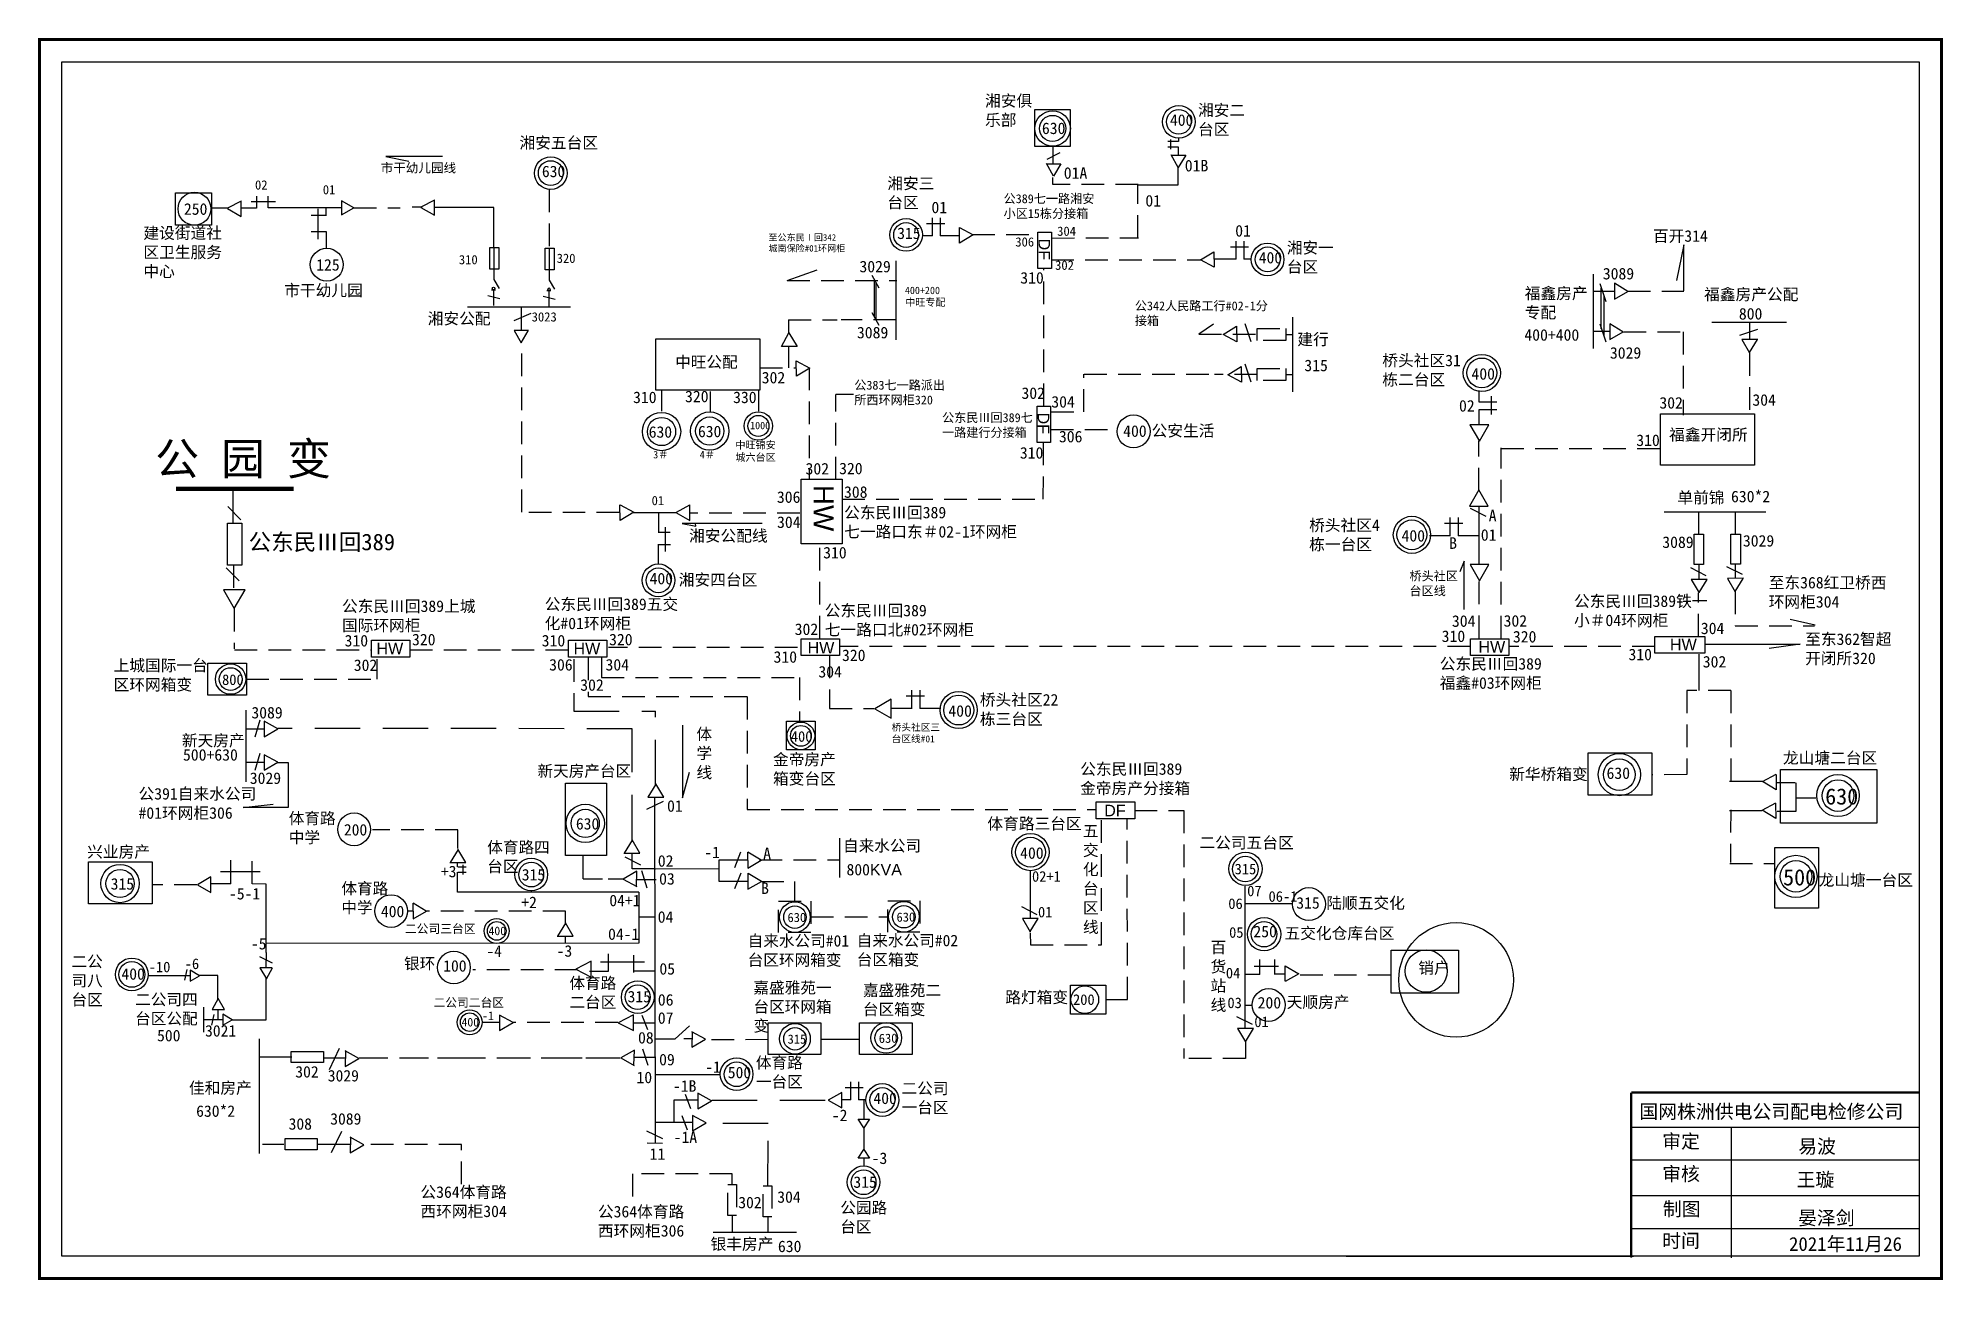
# Model space of a CAD drawing. Extents: x -69 to 344, y 2 to 271.
import ezdxf

# ---------------------------------------------------------------- set-up
doc = ezdxf.new("R2010")
doc.units = 0
doc.header["$LTSCALE"] = 0.774411
doc.linetypes.add('ACAD_ISO02W100', pattern=[15, 12, -3])
doc.linetypes.add('DASHED2', pattern=[9.525, 6.35, -3.175])
doc.layers.get('0').update_dxf_attribs({"linetype": 'CONTINUOUS'})
doc.layers.add('0-RefEdit0', color=7, linetype='CONTINUOUS')
doc.layers.add('Layer2', color=1, linetype='CONTINUOUS')
doc.styles.get("Standard").update_dxf_attribs({"font": 'simkai_0.ttf', "height": 2.5})
doc.styles.add('字体', font='', dxfattribs={"height": 2.5})
doc.styles.get('字体').set_extended_font_data('SimSun')

msp = doc.modelspace()

# ---------------------------------------------------------------- linework, layer by layer
at = {"color": 0, "linetype": 'Continuous'}
for p, q in [((178.37, 248.45), (176.06, 248.45)), ((176.65, 248.95), (176.65, 246.81)), ((178.37, 249.17), (178.37, 248.45)), ((18.65, 245.26), (6.37, 245.26)), ((6.37, 245.26), (11.33, 244.2)), ((178.37, 247.29), (176.05, 247.29)), ((178.3, 242.83), (176.81, 245.57)), ((176.84, 245.55), (179.94, 245.55)), ((179.94, 245.55), (178.3, 242.83)), ((178.37, 245.58), (178.37, 247.29)), ((151.24, 240.94), (149.75, 243.68)), ((149.78, 243.66), (152.88, 243.66)), ((151.09, 239.16), (151.08, 240.66)), ((152.88, 243.66), (151.24, 240.94)), ((178.3, 239.1), (178.3, 242.82)), ((-21.72, 236.59), (-21.72, 233.99)), ((-19.14, 234.07), (-19.14, 236.66)), ((169.5, 239.1), (178.3, 239.1)), ((-27.99, 233.99), (-31.6, 233.99)), ((-28.03, 233.97), (-25.03, 232.25)), ((-21.72, 233.99), (-24.98, 233.99)), ((-22.9, 235.48), (-17.58, 235.48)), ((-3.27, 234.07), (-19.14, 234.07)), ((12.07, 234.28), (14.27, 234.28)), ((13.93, 234.2), (16.94, 232.48)), ((29.8, 234.18), (16.85, 234.18)), ((29.8, 225.46), (29.8, 234.18)), ((124.96, 228.03), (122.93, 228.03)), ((128.26, 228.03), (126.67, 228.03)), ((130.64, 228.03), (127.92, 228.03)), ((130.87, 226.46), (130.82, 229.83)), ((130.83, 229.84), (133.81, 228.24)), ((133.81, 228.24), (130.87, 226.46)), ((147.87, 228.81), (150.79, 228.81)), ((147.87, 220.96), (147.87, 228.81)), ((150.79, 228.81), (150.79, 220.96)), ((29.79, 225.42), (29.79, 218.57)), ((41.8, 225.35), (41.8, 218.42)), ((183.14, 222.8), (186.08, 224.58)), ((186.08, 224.58), (186.13, 221.21)), ((288.07, 226.04), (286.48, 218.3)), ((288.07, 216.09), (288.07, 226.04)), ((111.82, 219.5), (113.36, 216.73)), ((117.06, 222.57), (117.06, 205.44)), ((150.79, 220.96), (147.87, 220.96)), ((186.12, 221.2), (183.14, 222.8)), ((188.84, 222.97), (186.12, 222.97)), ((190.88, 222.97), (188.84, 222.97)), ((194.17, 222.97), (192.59, 222.97)), ((268.37, 219.74), (268.37, 203.55)), ((28.48, 215.11), (31.1, 214.42)), ((29.31, 216.3), (30.14, 216.3)), ((29.73, 216.3), (29.73, 212.94)), ((29.79, 218.57), (30.96, 216.59)), ((40.49, 214.96), (43.11, 214.27)), ((41.32, 216.15), (42.15, 216.15)), ((41.74, 216.15), (41.74, 212.79)), ((41.8, 218.42), (42.98, 216.44)), ((112.32, 218.51), (112.32, 210.59)), ((112.69, 217.92), (112.69, 210.01)), ((111.82, 211.4), (113.36, 208.63)), ((92.24, 203.99), (93.84, 206.96)), ((93.76, 209.78), (93.76, 206.99)), ((93.84, 206.96), (95.63, 204.02)), ((188.04, 206.61), (190.98, 208.4)), ((190.98, 208.4), (191.03, 205.02)), ((203.2, 194.21), (203.2, 210.4)), ((310.29, 209.25), (294.1, 209.25)), ((95.63, 204.02), (92.25, 203.98)), ((93.74, 204.07), (93.74, 199.38)), ((191.02, 205.01), (188.04, 206.61)), ((95.46, 197.56), (95.41, 200.93)), ((95.42, 200.94), (98.39, 199.34)), ((98.39, 199.34), (95.46, 197.56)), ((189.07, 197.88), (192.01, 199.67)), ((192.01, 199.67), (192.06, 196.29)), ((66.19, 194.39), (66.19, 189.99)), ((87.26, 194.41), (87.26, 190.02)), ((192.05, 196.29), (189.07, 197.88)), ((76.77, 194.22), (76.77, 189.83)), ((107.87, 193.57), (104.01, 193.57)), ((147.68, 191.07), (150.61, 191.07)), ((147.68, 183.22), (147.68, 191.07)), ((150.61, 191.07), (150.61, 183.22)), ((150.61, 183.22), (147.68, 183.22)), ((96.47, 175.23), (105.36, 175.23)), ((96.47, 161.23), (96.47, 175.23)), ((105.36, 175.23), (105.36, 161.23)), ((57.22, 166.3), (57.17, 169.68)), ((57.18, 169.68), (60.15, 168.08)), ((-25.12, 166.45), (-27.96, 169.28)), ((60.15, 168.08), (57.22, 166.3)), ((59.98, 168.04), (69.31, 168.04)), ((65.5, 168.02), (65.5, 163.68)), ((69.31, 168), (72.32, 166.28)), ((88.05, 165.65), (70.67, 165.65)), ((70.67, 165.65), (73.64, 165.04)), ((73.64, 165.04), (73.59, 165.65)), ((245.14, 167.14), (241.75, 168.84)), ((283.79, 168.15), (305.87, 168.15)), ((291.32, 163.26), (291.32, 168.02)), ((299.17, 168.15), (299.17, 163.26)), ((68.06, 163.67), (65.46, 163.67)), ((66.95, 164.85), (66.95, 159.53)), ((105.36, 161.23), (96.47, 161.23)), ((290.26, 156.73), (290.26, 163.28)), ((290.26, 163.28), (292.29, 163.28)), ((292.29, 163.28), (292.29, 156.73)), ((298.28, 163.34), (300.32, 163.34)), ((298.28, 156.79), (298.28, 163.34)), ((300.32, 163.34), (300.32, 156.79)), ((65.48, 161.13), (65.48, 156.79)), ((65.54, 161.09), (68.13, 161.09)), ((-25.44, 153.2), (-28.28, 156.04)), ((292.92, 154.3), (289.53, 156)), ((292.29, 156.73), (290.26, 156.73)), ((291.32, 156.75), (291.32, 153.49)), ((300.74, 154.53), (297.36, 156.22)), ((300.32, 156.79), (298.28, 156.79)), ((299.17, 156.75), (299.17, 153.87)), ((316.54, 143.54), (311.15, 144.8)), ((291.33, 137.3), (291.33, 129.41)), ((292.54, 139.45), (313.32, 139.45)), ((313.32, 139.45), (306.59, 138.48)), ((-23.99, 125.12), (-23.99, 109.58)), ((-23.99, 121.11), (-20.08, 121.11)), ((-21, 122.96), (-22.1, 119.3)), ((-17.1, 121.1), (-20.04, 122.72)), ((-20.04, 122.72), (-20.04, 119.36)), ((-20.04, 119.36), (-17.1, 121.1)), ((-23.99, 113.84), (-20.08, 113.84)), ((-21, 115.7), (-22.1, 112.03)), ((-20.04, 115.46), (-20.04, 112.09)), ((-17.1, 113.84), (-20.04, 115.46)), ((-20.04, 112.09), (-17.1, 113.84)), ((-17.26, 113.81), (-14.81, 113.81)), ((-14.81, 113.81), (-14.81, 104.04)), ((309.03, 100.65), (309.03, 112.26)), ((309.03, 112.26), (329.9, 112.26)), ((329.9, 112.26), (329.9, 100.65)), ((305.18, 109.65), (297.99, 109.65)), ((305.15, 109.63), (308.11, 111.26)), ((308.11, 107.88), (305.15, 109.63)), ((308.06, 111.2), (308.11, 107.88)), ((312.22, 109.4), (308.16, 109.4)), ((312.34, 109.4), (312.34, 103.18)), ((-24.6, 104.04), (-18.12, 104.76)), ((-14.81, 104.04), (-24.6, 104.04)), ((64.89, 31.2), (64.76, 106.24)), ((305.03, 103.41), (307.99, 105.04)), ((307.99, 101.65), (305.03, 103.41)), ((307.94, 104.98), (307.99, 101.65)), ((312.5, 106.15), (316.68, 106.15)), ((64.77, 103.07), (64.77, 103.07)), ((297.98, 103.34), (304.95, 103.34)), ((312.34, 103.18), (308.28, 103.18)), ((329.9, 100.65), (309.03, 100.65)), ((64.77, 95.4), (64.77, 95.4)), ((104.81, 97.4), (104.81, 88.87)), ((-27.28, 87.46), (-27.28, 92.61)), ((-22.62, 87.46), (-22.62, 92.37)), ((21.89, 91.14), (21.89, 91.99)), ((21.96, 91.14), (23.81, 91.14)), ((23.07, 91.57), (23.07, 89.52)), ((49.22, 88.56), (49.22, 93.56)), ((58.25, 93.3), (61.61, 91.61)), ((59.85, 90.74), (59.85, 94.13)), ((84.88, 92.58), (78.63, 92.58)), ((78.63, 92.57), (78.63, 89.85)), ((83.32, 94.32), (82, 90.93)), ((-31.59, 88.96), (-34.53, 87.22)), ((-34.53, 87.22), (-31.59, 85.6)), ((-31.63, 85.66), (-31.59, 88.96)), ((-27.28, 87.46), (-31.45, 87.46)), ((-29.49, 90.16), (-20.9, 90.16)), ((-19.6, 87.42), (-22.62, 87.46)), ((-19.6, 74.49), (-19.6, 87.42)), ((21.89, 85.64), (21.89, 90)), ((21.96, 89.99), (23.78, 89.99)), ((53.35, 88.47), (49.18, 88.47)), ((57.77, 88.47), (54.58, 88.47)), ((60.82, 90.22), (57.88, 88.47)), ((57.88, 88.47), (60.82, 86.85)), ((64.83, 90.74), (59.85, 90.74)), ((60.78, 86.91), (60.82, 90.22)), ((65, 88.36), (60.87, 88.36)), ((61.85, 90.37), (62.97, 86.57)), ((64.88, 90.74), (78.59, 90.79)), ((78.63, 89.85), (78.63, 88.07)), ((78.63, 88.07), (84.85, 88.07)), ((83.38, 89.74), (82.05, 86.35)), ((146.16, 90.3), (146.17, 80.11)), ((192.86, 56.12), (192.86, 86.99)), ((61.29, 85.62), (21.91, 85.64)), ((37.93, 85.95), (37.93, 85.63)), ((61.29, 85.62), (61.29, 74.56)), ((61.29, 80.31), (64.9, 80.31)), ((147.74, 80.77), (144.35, 82.46)), ((61.29, 74.56), (-19.59, 74.51)), ((-19.59, 72.58), (-19.59, 74.45)), ((-18.22, 70.22), (-21, 71.59)), ((-19.58, 69.23), (-19.56, 72.58)), ((52.91, 70.55), (62.52, 70.55)), ((54.66, 68.52), (54.66, 72.3)), ((60.19, 68.23), (60.19, 72.01)), ((196.04, 67.76), (196.04, 71.05)), ((199.32, 67.76), (199.32, 71.05)), ((-34.11, 67.52), (-36.12, 68.75)), ((-36.12, 68.75), (-36.12, 66.32)), ((-36.12, 66.32), (-34.11, 67.52)), ((-18.3, 69.21), (-20.96, 69.25)), ((-20.96, 69.25), (-19.56, 66.88)), ((-19.56, 66.88), (-18.25, 69.25)), ((50.58, 68.52), (54.66, 68.52)), ((64.89, 68.5), (60.35, 68.5)), ((196.06, 67.77), (192.96, 67.77)), ((200.08, 69.53), (194.78, 69.53)), ((201.59, 67.85), (199.32, 67.85)), ((201.51, 69.69), (204.46, 67.94)), ((201.55, 66.37), (201.51, 69.69)), ((204.46, 67.94), (201.51, 66.31)), ((-30.05, 62.57), (-31.36, 60.21)), ((-28.65, 60.21), (-30.05, 62.57)), ((-31.36, 60.21), (-28.65, 60.21)), ((-26.97, 57.99), (-28.98, 59.21)), ((-28.98, 59.21), (-28.98, 56.78)), ((-28.98, 56.78), (-26.97, 57.99)), ((33.99, 57.37), (31.05, 59)), ((31.05, 59), (31.05, 55.63)), ((61.95, 59), (63.12, 55.87)), ((194.44, 56.92), (191.06, 58.61)), ((-21.09, 28.96), (-21.09, 53.83)), ((31.03, 57.4), (27.47, 57.4)), ((31.05, 55.63), (33.99, 57.37)), ((60.16, 57.3), (64.89, 57.3)), ((64.75, 53.86), (69.15, 53.86)), ((69.15, 53.86), (72.29, 56.69)), ((72.92, 53.86), (71.04, 53.86)), ((75.71, 53.74), (72.77, 55.36)), ((72.82, 55.3), (72.77, 52)), ((72.77, 52), (75.71, 53.74)), ((-14.04, 49.87), (-21.09, 49.87)), ((-2.33, 49.63), (-7.18, 49.63)), ((-5.86, 47.21), (-3.66, 51.83)), ((0.48, 49.59), (-2.46, 51.21)), ((-2.42, 51.15), (-2.46, 47.84)), ((6.83, 49.63), (0.55, 49.63)), ((15.59, 49.63), (9.31, 49.63)), ((27.98, 49.63), (17.57, 49.63)), ((37.73, 49.63), (30.46, 49.63)), ((48.97, 49.63), (40.04, 49.63)), ((57.23, 49.63), (49.79, 49.63)), ((60.31, 51.4), (57.33, 49.72)), ((57.33, 49.72), (60.24, 48.04)), ((60.19, 48.1), (60.31, 51.4)), ((64.83, 49.8), (60.2, 49.8)), ((63.27, 48.04), (62.1, 51.58)), ((-2.46, 47.84), (0.48, 49.59)), ((64.92, 46.13), (78.84, 46.11)), ((71.31, 41.86), (72.49, 38.74)), ((74.09, 42.04), (74.09, 38.67)), ((77.03, 40.42), (74.09, 42.04)), ((105.34, 42.22), (102.36, 40.55)), ((105.34, 38.9), (105.34, 42.22)), ((74.11, 40.54), (68.88, 40.56)), ((70.61, 37.21), (71.78, 34.09)), ((75.86, 35.62), (72.92, 37.24)), ((72.92, 37.24), (72.92, 33.88)), ((74.09, 38.67), (77.03, 40.42)), ((102.36, 40.55), (105.34, 38.9)), ((107.26, 40.62), (105.23, 40.62)), ((110.56, 40.62), (108.97, 40.62)), ((110.08, 40.62), (110.08, 36.44)), ((-5.42, 29.16), (-3.21, 33.78)), ((66.49, 32.14), (63.03, 33.84)), ((64.89, 35.74), (72.92, 35.77)), ((72.92, 33.88), (75.86, 35.62)), ((110.08, 34.51), (110.08, 29.79)), ((276.65, 34.67), (339.02, 34.67)), ((298.3, 34.66), (298.3, 6.33)), ((-15.8, 30.94), (-20.43, 30.94)), ((-1.23, 30.92), (-8.5, 30.92)), ((1.58, 30.88), (-1.36, 32.5)), ((-1.31, 32.44), (-1.36, 29.13)), ((-1.36, 29.13), (1.58, 30.88)), ((66.39, 31.17), (63.08, 31.21)), ((110.08, 27.92), (110.08, 26.39)), ((276.65, 27.57), (339.02, 27.57)), ((81.49, 22.22), (81.49, 24.59)), ((276.65, 19.82), (339.02, 19.82)), ((81.49, 15.62), (81.49, 11.89)), ((89.23, 15.11), (89.23, 12.06)), ((276.65, 12.72), (339.02, 12.72)), ((77.37, 11.89), (95.51, 11.89)), ((214.73, 6.71), (277.1, 6.71))]:
    msp.add_line(p, q, dxfattribs=at)
at = {"color": 0, "linetype": 'DASHED2'}
for p, q in [((149.85, 244.66), (152.71, 246.09)), ((151.15, 243.62), (151.15, 247.39)), ((-25.03, 232.25), (-25.03, 235.63)), ((16.91, 235.79), (13.98, 234.22)), ((16.94, 232.48), (16.94, 235.86)), ((41.8, 238.08), (41.8, 225.35)), ((169.64, 239.16), (151.09, 239.16)), ((169.55, 227.61), (169.55, 239.12)), ((-25.06, 235.56), (-27.99, 233.99)), ((-0.61, 234.13), (9.47, 234.13)), ((124.96, 228.02), (124.96, 231.96)), ((126.67, 231.96), (126.67, 228.02)), ((123.72, 230.72), (127.68, 230.72)), ((133.59, 228.32), (147.95, 228.33)), ((150.89, 227.55), (169.73, 227.56)), ((189.64, 225.66), (193.59, 225.65)), ((190.87, 222.96), (190.87, 226.89)), ((192.59, 226.89), (192.59, 222.96)), ((149.16, 191.09), (149.16, 221)), ((150.74, 222.82), (183.38, 222.83)), ((93.43, 218.32), (117.28, 218.32)), ((268.53, 216), (272.95, 216)), ((269.79, 217.65), (271.09, 213.75)), ((275.9, 215.96), (272.98, 217.73)), ((272.98, 217.73), (272.98, 214.27)), ((272.98, 214.27), (275.9, 215.96)), ((275.92, 215.99), (288.02, 216)), ((93.76, 209.78), (104.29, 209.78)), ((117.09, 209.83), (105.14, 209.83)), ((182.81, 206.71), (195.51, 206.71)), ((194.16, 205.02), (192.86, 208.93)), ((269.79, 208.93), (271.09, 205.03)), ((271.96, 208.96), (271.98, 205.5)), ((271.98, 205.5), (274.9, 207.19)), ((274.83, 207.19), (272, 208.94)), ((274.96, 207.23), (288.02, 207.23)), ((287.9, 207.22), (287.9, 189.1)), ((304.04, 207.72), (300.13, 206.42)), ((35.85, 168.05), (35.85, 204.62)), ((201.62, 206.64), (203.04, 206.64)), ((304.07, 205.55), (300.6, 205.53)), ((300.6, 205.53), (302.3, 202.61)), ((302.29, 202.68), (304.04, 205.51)), ((87.56, 199.37), (95.28, 199.37)), ((98.25, 199.46), (98.25, 175.24)), ((194.16, 196.3), (192.86, 200.2)), ((302.33, 202.55), (302.33, 189.49)), ((157.87, 189.85), (157.87, 198.05)), ((157.91, 197.98), (186.47, 197.99)), ((195.43, 197.95), (186.19, 197.95)), ((201.62, 197.95), (203.2, 197.95)), ((104.01, 175.13), (104.01, 193.57)), ((243.53, 192), (247.46, 192)), ((150.73, 189.85), (157.95, 189.86)), ((149.04, 170.92), (149.08, 183.22)), ((150.68, 186), (165.11, 186.01)), ((248.43, 140.68), (248.43, 182)), ((248.41, 181.86), (282.99, 181.86)), ((72.29, 169.59), (69.35, 168.02)), ((72.32, 166.28), (72.32, 169.66)), ((105.37, 170.92), (149.04, 170.92)), ((57.03, 168.01), (36.02, 168.01)), ((96.19, 167.84), (72.33, 167.84)), ((237.34, 162.98), (237.34, 166.91)), ((100.53, 140.65), (100.53, 161.06)), ((-26.67, 156.55), (-26.67, 151.16)), ((243.66, 140.78), (243.66, 153.38)), ((293.13, 153.5), (289.67, 153.48)), ((289.67, 153.48), (291.37, 150.56)), ((291.36, 150.63), (293.11, 153.46)), ((300.96, 153.73), (297.5, 153.71)), ((297.5, 153.71), (299.19, 150.78)), ((299.18, 150.86), (300.94, 153.68)), ((291.22, 141.09), (291.22, 150.58)), ((299.17, 150.88), (299.17, 143.43)), ((-26.54, 147.11), (-26.54, 138.44)), ((299.17, 143.43), (316.42, 143.42)), ((-26.46, 138.21), (3.22, 138.21)), ((11.54, 138.21), (46.07, 138.21)), ((50.26, 136.52), (50.26, 128.06)), ((53.19, 136.56), (53.19, 132.2)), ((95.67, 138.7), (54.69, 138.7)), ((241.67, 138.97), (104.85, 138.97)), ((281.74, 138.97), (250.11, 138.97)), ((4.4, 136.22), (4.4, 131.86)), ((47.13, 136.16), (47.13, 124.89)), ((-23.92, 131.86), (4.4, 131.86)), ((53.19, 132.2), (96.11, 132.2)), ((96.11, 132.2), (96.11, 122.71)), ((120.52, 125.52), (120.52, 129.45)), ((288.69, 129.41), (288.69, 111.15)), ((298.25, 129.38), (288.69, 129.41)), ((298.25, 129.4), (298.24, 109.84)), ((50.26, 128.06), (84.78, 128.06)), ((84.78, 128.06), (84.78, 103.56)), ((64.99, 109.08), (63.25, 106.27)), ((66.67, 106.25), (64.98, 109.16)), ((288.69, 111.15), (281.04, 111.13)), ((62.97, 103.66), (66.61, 105.39)), ((63.23, 106.23), (66.67, 106.25)), ((84.78, 103.56), (160.51, 103.56)), ((168.85, 103.39), (179.54, 103.39)), ((179.54, 103.39), (179.53, 49.57)), ((298.23, 103.54), (298.14, 92.11)), ((161.69, 74.2), (161.69, 101.45)), ((167.3, 62.37), (167.25, 101.42)), ((21.97, 99.2), (3.5, 99.2)), ((21.97, 95.12), (21.97, 99.16)), ((59.8, 96.94), (58.06, 94.13)), ((61.47, 94.11), (59.79, 97.02)), ((20.27, 92.06), (23.71, 92.08)), ((22.03, 94.92), (20.29, 92.1)), ((23.71, 92.08), (22.02, 94.99)), ((58.03, 94.09), (61.47, 94.11)), ((84.87, 94.33), (84.89, 90.89)), ((84.89, 90.89), (87.79, 92.58)), ((87.79, 92.57), (84.91, 94.31)), ((87.46, 92.7), (104.8, 92.7)), ((298.05, 91.89), (307.79, 91.89)), ((-34.64, 87.22), (-44.29, 87.22)), ((84.92, 89.75), (84.94, 86.31)), ((84.94, 86.31), (87.85, 87.99)), ((87.85, 87.99), (84.96, 89.73)), ((87.85, 87.99), (95.04, 87.99)), ((95.04, 87.99), (95.04, 83.57)), ((98.58, 80.3), (115.22, 80.3)), ((147.95, 79.97), (144.49, 79.94)), ((144.49, 79.94), (146.19, 77.02)), ((146.18, 77.1), (147.93, 79.92)), ((146.17, 76.85), (146.23, 74.2)), ((50.93, 70.69), (47.58, 68.95)), ((50.95, 67.25), (50.93, 70.69)), ((146.23, 74.2), (161.69, 74.2)), ((47.96, 68.82), (25.22, 68.82)), ((47.58, 68.95), (50.91, 67.25)), ((204.75, 67.72), (224.5, 67.72)), ((162.7, 62.37), (167.3, 62.37)), ((60.11, 59.06), (56.77, 57.32)), ((60.13, 55.62), (60.11, 59.06)), ((56.71, 57.38), (33.97, 57.38)), ((56.77, 57.32), (60.09, 55.62)), ((194.66, 56.11), (191.2, 56.09)), ((191.2, 56.09), (192.93, 53.18)), ((192.93, 53.18), (194.64, 56.07)), ((89.31, 53.68), (75.9, 53.6)), ((192.94, 53.19), (192.94, 49.57)), ((192.94, 49.57), (179.53, 49.57)), ((106.02, 43.31), (109.98, 43.31)), ((107.26, 40.61), (107.26, 44.54)), ((108.97, 44.54), (108.97, 40.61)), ((68.88, 40.52), (68.88, 35.71)), ((22.78, 30.92), (1.56, 30.92)), ((22.78, 22.3), (22.78, 30.92)), ((81.53, 24.57), (59.9, 24.57)), ((59.9, 24.57), (59.9, 18.29))]:
    msp.add_line(p, q, dxfattribs=at)
at = {"color": 0, "linetype": 'ByBlock'}
for p, q in [((-0.55, 234.12), (-3.26, 235.64)), ((-3.26, 235.64), (-3.26, 232.55)), ((-3.26, 232.55), (-0.55, 234.12)), ((270.06, 216.67), (270.06, 207.84)), ((270.65, 215.11), (270.65, 206.28)), ((37.34, 207.52), (34.23, 207.51)), ((34.23, 207.51), (35.75, 204.81)), ((35.75, 204.81), (37.23, 207.45)), ((271.96, 207.24), (268.45, 207.24)), ((302.34, 205.54), (302.34, 209.06))]:
    msp.add_line(p, q, dxfattribs=at)
at = {"color": 0, "linetype": 'ByBlock', "ltscale": 2}
for p, q in [((-6.54, 232.4), (-9.85, 232.4)), ((-8.33, 227.28), (-8.33, 233.91)), ((-6.57, 232.44), (-6.57, 234.07)), ((-6.54, 228.91), (-9.85, 228.91)), ((-6.54, 225.35), (-6.54, 228.91)), ((24.09, 212.64), (46.43, 212.64)), ((34.24, 209.68), (37.9, 211.25)), ((35.81, 207.42), (35.81, 212.64))]:
    msp.add_line(p, q, dxfattribs=at)
at = {"linetype": 'Continuous'}
for p, q in [((93.43, 218.32), (99.94, 220.65)), ((182.82, 206.77), (185.99, 208.94)), ((243.64, 192.04), (243.64, 194.44)), ((243.64, 187.06), (243.64, 190.27)), ((243.63, 156.81), (243.63, 169.39)), ((240.38, 157.42), (239.4, 155.17)), ((240.38, 146.95), (240.38, 157.42)), ((70.76, 121.9), (70.76, 106.12)), ((70.76, 106.12), (72.27, 111.69)), ((12.25, 81.56), (11.05, 81.56)), ((45.29, 76.11), (45.29, 74.56))]:
    msp.add_line(p, q, dxfattribs=at)
at = {"linetype": 'DASHED2'}
for p, q in [((247.46, 190.29), (243.53, 190.29)), ((246.23, 193.24), (246.22, 189.28)), ((243.59, 172.79), (243.59, 183.56)), ((236.11, 165.68), (240.07, 165.67)), ((239.06, 166.91), (239.06, 162.98)), ((102.67, 137.01), (102.67, 125.48)), ((119.28, 128.22), (123.24, 128.21)), ((122.23, 129.45), (122.23, 125.52)), ((102.67, 125.48), (112.32, 125.48)), ((12.24, 83.28), (12.26, 79.84)), ((15.1, 81.52), (12.28, 83.26)), ((12.26, 79.84), (15.17, 81.53)), ((45.33, 81.53), (15.17, 81.53)), ((45.33, 78.95), (43.59, 76.14)), ((45.33, 79.02), (45.33, 81.53)), ((47.01, 76.12), (45.33, 79.02)), ((43.57, 76.1), (47.01, 76.12))]:
    msp.add_line(p, q, dxfattribs=at)
at = {"color": 0, "linetype": 'ACAD_ISO02W100'}
msp.add_line((-26.76, 165.73), (-26.76, 173.14), dxfattribs=at)
at = {"color": 0}
for p, q in [((232.85, 162.99), (237.39, 162.99)), ((96.5, 136.98), (96.5, 140.63)), ((96.5, 140.63), (104.82, 140.63)), ((104.82, 140.63), (104.82, 136.98)), ((241.77, 140.63), (250.09, 140.63)), ((241.77, 136.98), (241.77, 140.63)), ((250.09, 140.63), (250.09, 136.98)), ((3.22, 140.28), (11.54, 140.28)), ((3.22, 136.63), (3.22, 140.28)), ((11.54, 136.63), (3.22, 136.63)), ((11.54, 140.28), (11.54, 136.63)), ((45.99, 136.63), (45.99, 140.28)), ((45.99, 140.28), (54.31, 140.28)), ((54.31, 136.63), (45.99, 136.63)), ((54.31, 140.28), (54.31, 136.63)), ((104.82, 136.98), (96.5, 136.98)), ((250.09, 136.98), (241.77, 136.98)), ((116.02, 125.53), (120.57, 125.53)), ((160.54, 101.59), (160.54, 105.24)), ((160.54, 105.24), (168.87, 105.24)), ((168.87, 105.24), (168.87, 101.59)), ((168.87, 101.59), (160.54, 101.59)), ((194.42, 61.07), (192.86, 61.07)), ((276.61, 21.36), (276.61, 6.39))]:
    msp.add_line(p, q, dxfattribs=at)
for p, q in [((239.07, 163.05), (243.62, 163.05)), ((122.25, 125.59), (126.79, 125.59))]:
    msp.add_line(p, q)
at = {"color": 0, "linetype": 'Continuous', "const_width": 0.6}
msp.add_lwpolyline([(-68.8, 270.61), (343.97, 270.61), (343.97, 1.85), (-68.8, 1.85)], close=True, dxfattribs=at)
at = {"color": 0, "linetype": 'Continuous'}
for points in [[(-63.95, 265.75), (339.11, 265.75), (339.11, 6.71), (-63.95, 6.71)], [(-39.28, 237.37), (-31.47, 237.37), (-31.47, 230.36), (-39.28, 230.36)], [(28.9, 225.48), (30.86, 225.48), (30.86, 220.81), (28.9, 220.81)], [(40.92, 225.33), (42.88, 225.33), (42.88, 220.66), (40.92, 220.66)], [(282.99, 189.39), (303.37, 189.39), (303.37, 178.26), (282.99, 178.26)], [(-26.53, 147.18), (-24.19, 151.24), (-28.87, 151.24)], [(281.76, 141.09), (292.58, 141.09), (292.58, 137.49), (281.76, 137.49)], [(267.29, 115.87), (281.11, 115.87), (281.11, 106.66), (267.29, 106.66)], [(45.34, 109.27), (54.22, 109.27), (54.22, 93.62), (45.34, 93.62)], [(307.82, 95.37), (317.3, 95.37), (317.3, 82.21), (307.82, 82.21)], [(-58.16, 92.22), (-44.32, 92.22), (-44.32, 83.09), (-58.16, 83.09)], [(224.54, 73.09), (239.15, 73.09), (239.15, 63.77), (224.54, 63.77)], [(-14.16, 51.12), (-7.19, 51.12), (-7.19, 48.7), (-14.16, 48.7)], [(-15.48, 32.19), (-8.51, 32.19), (-8.51, 29.77), (-15.48, 29.77)]]:
    msp.add_lwpolyline(points, close=True, dxfattribs=at)
at = {"linetype": 'Continuous'}
for points in [[(147.19, 255.4), (154.9, 255.4), (154.9, 247.41), (147.19, 247.41)], [(64.98, 205.68), (87.49, 205.68), (87.49, 194.56), (64.98, 194.56)], [(243.67, 183.48), (245.72, 187.04), (241.62, 187.04)], [(243.56, 172.95), (241.51, 169.4), (245.61, 169.4)], [(243.71, 153.17), (245.76, 156.72), (241.65, 156.72)], [(112.46, 125.45), (116.02, 123.4), (116.02, 127.5)], [(93.32, 122.72), (99.53, 122.72), (99.53, 116.5), (93.32, 116.5)]]:
    msp.add_lwpolyline(points, close=True, dxfattribs=at)
at = {"color": 0, "linetype": 'DASHED2'}
for points in [[(195.46, 205.35), (195.46, 207.95), (201.64, 207.95), (201.64, 205.35)], [(195.46, 196.62), (195.46, 199.23), (201.64, 199.23), (201.64, 196.62)], [(91.61, 83.7), (98.58, 83.7), (98.58, 76.9), (91.61, 76.9)], [(115.27, 83.77), (122.23, 83.77), (122.23, 76.98), (115.27, 76.98)], [(80.55, 22.26), (82.47, 22.26), (82.47, 15.54), (80.55, 15.54)], [(88.22, 21.92), (90.14, 21.92), (90.14, 15.2), (88.22, 15.2)]]:
    msp.add_lwpolyline(points, close=True, dxfattribs=at)
at = {"color": 0, "linetype": 'Continuous'}
for points, const_width in [([(-39.15, 173.14), (-13.62, 173.14)], 1), ([(276.61, 42.18), (276.61, 6.45)], 0.5), ([(276.65, 42.18), (339.02, 42.18)], 0.5)]:
    msp.add_lwpolyline(points, dxfattribs=dict(at, const_width=const_width))
at = {"color": 0, "linetype": 'ACAD_ISO02W100'}
msp.add_lwpolyline([(-24.86, 156.55), (-28.03, 156.55), (-28.03, 165.73), (-24.86, 165.73)], close=True, dxfattribs=at)
at = {"color": 0, "linetype": 'Continuous'}
for centre, radius in [((178.45, 252.75), 3.55), ((151.06, 251.31), 3.85), ((151.06, 251.31), 2.84), ((178.45, 252.75), 2.69), ((42.15, 241.63), 3.55), ((42.15, 241.63), 2.69), ((119.26, 228.21), 3.55), ((119.26, 228.21), 2.69), ((197.72, 222.91), 3.55), ((197.72, 222.91), 2.69), ((29.75, 216.58), 0.281), ((41.77, 216.43), 0.281), ((66.19, 185.57), 4.16), ((66.19, 185.57), 3.06), ((76.65, 185.67), 4.16), ((76.65, 185.67), 3.06), ((87.21, 186.78), 3.08), ((87.21, 186.78), 2.28), ((168.63, 185.59), 3.57), ((229.03, 163.16), 4.03), ((229.03, 163.16), 3.24), ((65.53, 153.3), 3.55), ((65.53, 153.3), 2.69), ((130.69, 125.16), 4.03), ((130.69, 125.16), 3.24), ((49.63, 100.57), 4.16), ((49.63, 100.57), 3.06), ((-0.53, 99.28), 3.55), ((146.26, 94.34), 4.03), ((146.26, 94.34), 3.24), ((-51.32, 87.53), 4.16), ((37.92, 89.48), 3.55), ((37.92, 89.48), 2.69), ((-51.32, 87.53), 3.06), ((95.14, 80.24), 3.33), ((95.14, 80.24), 2.44), ((118.79, 80.32), 3.33), ((118.79, 80.32), 2.44), ((206.68, 83.06), 3.57), ((30.42, 77.23), 2.72), ((-48.76, 67.81), 3.56), ((-48.76, 67.81), 2.79), ((21.14, 69.31), 3.55), ((61.02, 62.88), 3.55), ((61.02, 62.88), 2.69), ((197.95, 61.18), 3.57), ((24.56, 57.42), 2.72), ((95.15, 53.85), 3.33), ((95.15, 53.85), 2.44), ((114.95, 54.03), 3.33), ((114.95, 54.03), 2.44), ((82.49, 46.16), 3.55), ((82.49, 46.16), 2.69), ((114.11, 40.57), 3.55), ((114.11, 40.57), 2.69), ((110.04, 22.73), 3.55), ((110.04, 22.73), 2.69)]:
    msp.add_circle(centre, radius, dxfattribs=at)
at = {"color": 0, "linetype": 'ByBlock'}
for centre in [(-35.17, 233.89), (-6.47, 221.77)]:
    msp.add_circle(centre, 3.57, dxfattribs=at)
at = {"linetype": 'Continuous'}
for centre, radius in [((244.21, 198.28), 4.03), ((244.21, 198.28), 3.24), ((7.5, 81.56), 3.55)]:
    msp.add_circle(centre, radius, dxfattribs=at)
at = {"color": 0}
for centre, radius in [((-27.32, 131.87), 3.3), ((-27.32, 131.87), 2.47), ((96.43, 119.56), 3), ((96.43, 119.56), 2.25), ((274.05, 111.16), 4.58), ((274.05, 111.16), 3.43), ((321.5, 106.61), 4.58), ((321.5, 106.61), 3.43), ((192.93, 90.72), 3.62), ((192.9, 90.66), 2.77), ((312.37, 89.07), 4.58), ((312.37, 89.07), 3.43), ((196.95, 76.53), 3.62), ((196.95, 76.53), 2.77), ((232.13, 68.55), 4.58), ((158.05, 62.35), 3)]:
    msp.add_circle(centre, radius, dxfattribs=at)
at = {"color": 1, "linetype": 'Continuous'}
msp.add_circle((238.62, 66.63), 12.43, dxfattribs=at)
at = {"layer": '0-RefEdit0', "color": 0, "linetype": 'DASHED2', "ltscale": 2}
for p, q in [((47.13, 124.89), (64.91, 124.89)), ((64.91, 108.87), (64.91, 124.89)), ((59.81, 121.11), (-17.06, 121.14)), ((59.81, 96.9), (59.81, 121.11)), ((77.14, 40.52), (102.43, 40.52)), ((89.3, 35.47), (76.05, 35.48)), ((89.29, 21.88), (89.3, 35.55))]:
    msp.add_line(p, q, dxfattribs=at)
at = {"layer": '0-RefEdit0', "color": 0, "ltscale": 2}
for p, q in [((203.1, 83.11), (192.77, 83.11)), ((-45.09, 67.6), (-36.1, 67.6)), ((-36.8, 68.87), (-37.31, 66.53)), ((-30.1, 67.56), (-34.14, 67.56)), ((-30.08, 62.54), (-30.08, 67.55)), ((-19.65, 66.99), (-19.65, 57.93)), ((-33.16, 58), (-29.01, 58)), ((-30.94, 59.15), (-31.46, 56.81)), ((-30.03, 58.06), (-30.03, 60.18))]:
    msp.add_line(p, q, dxfattribs=at)
at = {"layer": '0-RefEdit0', "color": 0, "linetype": 'ByBlock', "ltscale": 2}
for p, q in [((-33.19, 60.69), (-33.19, 55.32)), ((-26.92, 57.98), (-19.6, 57.98)), ((100.86, 53.8), (109.04, 53.8))]:
    msp.add_line(p, q, dxfattribs=at)
at = {"layer": '0-RefEdit0', "color": 0, "ltscale": 2}
for points in [[(-32.3, 135.33), (-23.89, 135.33), (-23.89, 128.36), (-32.3, 128.36)], [(154.95, 65.5), (162.59, 65.5), (162.59, 59.16), (154.95, 59.16)]]:
    msp.add_lwpolyline(points, close=True, dxfattribs=at)
at = {"layer": '0-RefEdit0', "color": 0, "linetype": 'ByBlock', "ltscale": 2}
for points in [[(89.35, 57.32), (100.79, 57.32), (100.79, 50.42), (89.35, 50.42)], [(109.17, 57.32), (120.61, 57.32), (120.61, 50.42), (109.17, 50.42)]]:
    msp.add_lwpolyline(points, close=True, dxfattribs=at)
at = {"layer": '0-RefEdit0', "color": 0, "ltscale": 2}
for centre in [(30.43, 77.25), (24.57, 57.45)]:
    msp.add_circle(centre, 2.02, dxfattribs=at)
at = {"layer": 'Layer2', "color": 0, "linetype": 'Continuous'}
for p, q in [((110.1, 34.53), (108.86, 36.44)), ((108.86, 36.44), (111.34, 36.44)), ((111.34, 36.44), (110.1, 34.53)), ((108.83, 27.94), (110.06, 29.85)), ((110.06, 29.85), (111.3, 27.94)), ((111.3, 27.94), (108.83, 27.94))]:
    msp.add_line(p, q, dxfattribs=at)

# ---------------------------------------------------------------- texts
at = {"color": 0, "linetype": 'Continuous', "style": '字体'}
for s, p in [('单前锦', (286.63, 170)), ('新华桥箱变', (250.14, 110.01)), ('兴业房产', (-58.46, 93.17)), ('龙山塘一台区', (317.3, 87.04)), ('佳和房产', (-36.37, 41.95)), ('银丰房产', (76.83, 8.09))]:
    msp.add_text(s, height=2.5, dxfattribs=at).set_placement(p)
at = {"color": 0, "style": '字体'}
for s, p in [('3089', (-22.82, 123.34)), ('新天房产', (-37.91, 117.3)), ('500+630', (-37.66, 114.19)), ('3029', (-23.17, 109.13)), ('陆顺五交化', (210.46, 82.05)), ('销户', (230.42, 67.97))]:
    msp.add_text(s, height=2.5, dxfattribs=at).set_placement(p)
at = {"color": 0}
for s, height, p in [('315', 2.3, (190.56, 89.53)), ('02+1', 2.3, (146.59, 87.92)), ('07', 2.3, (193.29, 84.78)), ('06', 2.3, (189.19, 82.01)), ('315', 2.5, (203.93, 82.07)), ('01', 2.3, (147.89, 80.19)), ('05', 2.3, (189.36, 75.77)), ('250', 2.5, (194.63, 75.87)), ('-10', 2.3, (-45.09, 68.28)), ('-6', 2.3, (-37.28, 68.97)), ('04', 2.3, (188.66, 66.96)), ('03', 2.3, (189, 60.5)), ('200', 2.5, (195.55, 60.42)), ('01', 2.3, (194.84, 56.38))]:
    msp.add_text(s, height=height, dxfattribs=at).set_placement(p)
at = {"color": 0, "linetype": 'Continuous', "attachment_point": 1, "style": '字体'}
for s, insert, char_height, width in [('湘安俱乐部', (136.4, 258.56), 2.5, 11.1176), ('湘安二台区', (182.63, 256.52), 2.485, 11.3594), ('400', (176.53, 254.37), 2.485, 3.4673), ('湘安五台区', (35.37, 249.46), 2.5, 18.0446), ('01B', (179.75, 244.5), 2.5, 5.4556), ('{\\H0.8x;02}', (-22.03, 240.06), 2.5, 19.4009), ('630', (40.23, 243.24), 2.485, 3.4673), ('湘安三台区', (115.2, 240.63), 2.485, 11.3594), ('01A', (153.49, 242.91), 2.5, 5.4556), ('{\\H0.8x;01}', (-7.32, 239.03), 2.5, 19.4009), ('01', (171.19, 236.88), 2.5, 5.4556), ('01', (124.77, 235.43), 2.5, 5.4556), ('建设街道社区卫生服务中心', (-46.25, 229.89), 2.5, 20.3349), ('315', (117.33, 229.82), 2.485, 3.4673), ('306', (142.97, 227.7), 2, 17.1316), ('304', (152.05, 230.03), 2, 17.1316), ('01', (190.69, 230.37), 2.5, 5.4556), ('{\\H0.8x;310}', (22.21, 223.85), 2.5, 11.1176), ('{\\H0.8x;320}', (43.44, 224.15), 2.5, 11.1176), ('400', (195.8, 224.53), 2.485, 3.4673), ('湘安一台区', (201.9, 226.68), 2.485, 11.3594), ('310', (144.04, 220.16), 2.5, 17.1316), ('302', (151.6, 222.65), 2, 17.1316), ('3089', (270.46, 221.07), 2.5, 28.7955), ('市干幼儿园', (-15.69, 217.46), 2.5, 18.0446), ('湘安公配', (15.45, 211.32), 2.5, 18.0446), ('{\\H0.8x;3023}', (38.01, 211.44), 2.5, 11.1176), ('3029', (272, 203.88), 2.5, 28.7955), ('中旺公配', (69.15, 201.9), 2.485, 14.8441), ('302', (87.93, 198.52), 2.5, 17.1316), ('400', (241.96, 199.33), 2.5, 3.5984), ('320', (71.29, 194.43), 2.5, 17.1316), ('302', (144.3, 195.15), 2.5, 17.1316), ('310', (60.01, 194.24), 2.5, 17.1316), ('330', (81.72, 194.24), 2.5, 17.1316), ('304', (150.78, 193.27), 2.5, 17.1316), ('02', (239.25, 192.4), 2.5, 28.7955), ('302', (282.74, 193.05), 2.5, 28.7955), ('304', (302.92, 193.67), 2.5, 28.7955), ('630', (63.41, 186.72), 2.485, 3.4673), ('630', (74.1, 186.83), 2.485, 3.4673), ('福鑫开闭所', (284.85, 186.14), 2.5, 28.7955), ('公 园 变', (-43.72, 183.17), 7, 83.5042), ('310', (143.95, 182.2), 2.5, 17.1316), ('306', (152.43, 185.73), 2.5, 17.1316), ('310', (277.72, 184.93), 2.5, 28.7955), ('302', (97.44, 178.76), 2.5, 17.1316), ('320', (104.73, 178.81), 2.5, 17.1316), ('308', (105.79, 173.7), 2.5, 17.1316), ('{\\H0.8x;01}', (64.04, 171.6), 2.5, 16.3778), ('306', (91.23, 172.6), 2.5, 17.1316), ('630*2', (298.28, 172.73), 2.5, 28.7955), ('304', (91.26, 167.16), 2.5, 17.1316), ('A', (245.7, 168.59), 2.5, 28.7955), ('公东民Ⅲ回389', (-23.42, 163.41), 3.587, 94.453), ('湘安公配线', (72.17, 164.21), 2.5, 21.075), ('400', (226.78, 164.21), 2.5, 3.5984), ('B', (237.12, 162.62), 2.5, 28.7955), ('01', (243.99, 164.39), 2.5, 28.7955), ('310', (101.27, 160.55), 2.5, 17.1316), ('400', (63.61, 154.92), 2.485, 3.4673), ('湘安四台区', (69.93, 154.66), 2.5, 18.0446), ('公东民Ⅲ回389铁一小＃04环网柜', (264.21, 150.03), 2.5, 29.0238), ('304', (237.72, 145.71), 2.5, 28.7955), ('302', (248.93, 145.75), 2.5, 28.7955), ('310', (-2.59, 141.46), 2.5, 28.7955), ('320', (12.04, 141.7), 2.5, 28.7955), ('310', (40.18, 141.46), 2.5, 28.7955), ('320', (54.81, 141.7), 2.5, 28.7955), ('302', (95.09, 143.94), 2.5, 28.7955), ('310', (235.49, 142.42), 2.5, 28.7955), ('320', (250.95, 142.32), 2.5, 28.7955), ('304', (291.73, 144.13), 2.5, 28.7955), ('至东362智超\\P开闭所320', (314.36, 141.79), 2.5, 28.7955), ('310', (90.5, 137.92), 2.5, 28.7955), ('320', (105.35, 138.29), 2.5, 28.7955), ('310', (276.03, 138.46), 2.5, 28.7955), ('302', (292.15, 136.89), 2.5, 28.7955), ('302', (-0.6, 136.14), 2.5, 28.7955), ('306', (41.8, 136.23), 2.5, 28.7955), ('304', (54.03, 136.23), 2.5, 28.7955), ('304', (100.23, 134.72), 2.5, 28.7955), ('302', (48.55, 131.84), 2.5, 28.7955), ('400', (128.44, 126.21), 2.5, 3.5984), ('01', (67.39, 105.6), 2.5, 25.639), ('200', (-2.75, 100.43), 2.485, 4.5075), ('630', (47.61, 101.73), 2.485, 3.4673), ('-1', (75.46, 95.55), 2.5, 5.4556), ('A', (88.25, 95.3), 2.5, 5.4556), ('自来水公司', (105.57, 96.97), 2.485, 20.175), ('400', (144.01, 95.39), 2.5, 3.5984), ('+3', (18.31, 91.38), 2.485, 10.402), ('02', (65.39, 93.68), 2.5, 5.4556), ('800{\\fArial|b0|i0|c0|p32;KVA}', (106.34, 91.79), 2.485, 20.175), ('315', (-53.35, 88.69), 2.485, 3.4673), ('03', (65.67, 89.8), 2.5, 5.4556), ('B', (87.8, 87.76), 2.5, 5.4556), ('-5-1', (-27.67, 86.56), 2.485, 10.402), ('+2', (35.76, 84.69), 2.485, 5.3744), ('04+1', (54.86, 85.09), 2.485, 5.3744), ('04', (65.36, 81.53), 2.5, 5.4556), ('-5', (-22.92, 75.72), 2.485, 10.402), ('400', (28.65, 78.19), 1.861, 2.5969), ('04-1', (54.59, 77.79), 2.485, 5.3744), ('自来水公司#01台区环网箱变', (84.89, 76.34), 2.485, 23.1843), ('自来水公司#02 台区箱变', (108.55, 76.41), 2.485, 23.1843), ('二公司八台区', (-61.86, 71.86), 2.485, 10.0553), ('银环', (10.3, 71.42), 2.485, 10.0553), ('100', (18.81, 70.9), 2.485, 3.4673), ('-4', (28.18, 74.1), 2.485, 10.402), ('400', (-51.01, 69.15), 2.485, 3.4673), ('体育路二台区', (46.2, 67.18), 2.485, 12.6557), ('05', (65.72, 70.28), 2.5, 5.4556), ('嘉盛雅苑一台区环网箱变', (86.14, 66.19), 2.485, 20.175), ('315', (58.82, 64.24), 2.485, 3.4673), ('06', (65.39, 63.55), 2.5, 5.4556), ('嘉盛雅苑二台区箱变', (109.9, 65.63), 2.485, 17.2399), ('400', (22.79, 58.38), 1.861, 2.5969), ('-1', (27.27, 59.75), 1.861, 2.5969), ('07', (65.39, 59.61), 2.5, 5.4556), ('500', (-43.28, 55.79), 2.485, 3.4673), ('08', (61.09, 55.32), 2.5, 5.4556), ('315', (93.54, 54.77), 1.988, 2.7739), ('09', (65.67, 50.59), 2.5, 5.4556), ('体育路一台区', (86.67, 49.93), 2.485, 11.3594), ('10', (60.75, 46.72), 2.5, 5.4556), ('-1', (75.66, 48.98), 2.5, 5.4556), ('500', (80.57, 47.78), 2.485, 3.4673), ('-1B', (68.66, 44.86), 2.5, 5.4556), ('400', (112.18, 42.18), 2.485, 3.4673), ('二公司一台区', (118.29, 44.33), 2.485, 11.3594), ('630*2', (-34.8, 39.41), 2.485, 3.4673), ('-2', (103.14, 38.5), 2.5, 5.4556), ('-1A', (68.82, 33.74), 2.5, 5.4556), ('审定', (283.35, 33.11), 3, 23.4615), ('11', (63.6, 30.11), 2.5, 25.639), ('-3', (111.78, 29.19), 2.5, 5.4556), ('审核', (283.35, 26.05), 3, 23.4615), ('公364体育路西环网柜304', (13.87, 21.85), 2.5, 21.1325), ('315', (107.83, 24.01), 2.485, 3.4673), ('公364体育路西环网柜306', (52.38, 17.61), 2.5, 21.1325), ('公园路台区', (104.98, 18.46), 2.485, 11.3594), ('制图', (283.51, 18.43), 3, 23.4615), ('630', (91.45, 10.08), 2.5, 5.4556), ('时间', (283.35, 11.55), 3, 23.4615)]:
    msp.add_mtext(s, dxfattribs=dict(at, insert=insert, char_height=char_height, width=width))
at = {"color": 0, "linetype": 'DASHED2', "attachment_point": 1, "style": '字体'}
for s, insert, char_height, width in [('630', (148.74, 252.6), 2.5, 6.5053), ('市干幼儿园线', (5.24, 243.77), 2, 17.0303), ('公389七一路湘安小区15栋分接箱', (140.42, 237.03), 1.9257, 21.1591), ('至公东民Ⅰ回342\\P城南保险#01环网柜', (89.39, 228.37), 1.408, 17.1019), ('百开314', (281.33, 229.24), 2.5, 24.3716), ('福鑫房产\\P专配', (253.53, 216.81), 2.5, 24.3716), ('福鑫房产公配', (292.45, 216.58), 2.5, 24.3716), ('{\\H0.64x;中旺专配}', (119.08, 214.41), 2.5, 17.0303), ('公342人民路工行#02-1分接箱', (168.91, 213.79), 1.9257, 29.203), ('800', (299.99, 212.37), 2.5, 6.5052), ('建行', (204.17, 206.83), 2.5, 17.2389), ('400+400', (253.44, 207.78), 2.5, 6.5052), ('桥头社区31栋二台区', (222.61, 202.24), 2.5, 17.2389), ('315', (205.69, 201.16), 2.5, 6.5052), ('{\\fSimSun|b0|i0|c134|p2;公383七一路派出所西环网柜320}', (108.02, 196.59), 1.9257, 20.3192), ('1000', (85.41, 187.68), 1.6, 4.1634), ('公东民Ⅲ回389七一路建行分接箱', (127.07, 189.54), 1.9257, 21.1591), ('400', (166.37, 186.92), 2.5, 6.5052), ('公安生活', (172.55, 187.01), 2.5, 17.2389), ('{\\H0.64x;中旺锦安城六台区}', (82.23, 183.45), 2.5, 9.9937), ('{\\H0.64x;3＃}', (64.38, 181.35), 2.5, 17.0303), ('{\\H0.64x;4＃}', (74.48, 181.36), 2.5, 17.0303), ('公东民Ⅲ回389{\\H1.188x;\\P}七一路口东＃02-1环网柜', (105.82, 169.25), 2.5, 44.2), ('桥头社区4栋一台区', (206.73, 166.5), 2.5, 17.2389), ('3089', (283.37, 162.82), 2.5, 6.5052), ('3029', (300.86, 163.12), 2.5, 6.5052), ('桥头社区台区线', (228.51, 155.18), 1.926, 11.0586), ('至东368红卫桥西环网柜304', (306.46, 154.05), 2.5, 25.6429), ('{\\fArial|b0|i0|c0|p32;HW}', (285.03, 140.61), 2.5, 4.5093), ('{\\fArial|b0|i0|c0|p32;HW}', (4.32, 139.76), 2.5, 4.5093), ('{\\fArial|b0|i0|c0|p32;HW}', (47.09, 139.76), 2.5, 4.5093), ('{\\fArial|b0|i0|c0|p32;HW}', (97.88, 139.93), 2.5, 4.5093), ('{\\fArial|b0|i0|c0|p32;HW}', (243.47, 140.12), 2.5, 4.5093), ('桥头社区22栋三台区', (135.27, 128.64), 2.5, 17.684), ('桥头社区三台区线#01', (116.13, 122.16), 1.5, 10.6104), ('新天房产台区', (39.27, 113.18), 2.485, 20.2363), ('\\pt15;公391自来水公司#01环网柜306', (-47.31, 108.25), 2.5, 30.53), ('{\\fArial|b0|i0|c0|p32;DF}', (162.26, 104.61), 2.5, 4.5093), ('体育路\\P中学', (-14.7, 102.93), 2.485, 16.6481), ('体育路四台区', (28.37, 96.64), 2.485, 16.6481), ('315', (35.86, 90.68), 2.485, 5.7627), ('二公司三台区', (10.52, 78.64), 1.868, 16.7485), ('二公司四台区公配', (-48.04, 63.62), 2.485, 16.1054), ('二公司二台区', (16.72, 62.63), 1.868, 16.7485), ('3021', (-32.87, 56.82), 2.485, 6.7232), ('302', (-13.29, 47.93), 2.485, 6.7232), ('3029', (-6.24, 47.08), 2.485, 6.7232), ('3089', (-5.71, 37.72), 2.485, 6.7232), ('308', (-14.74, 36.62), 2.485, 6.7232), ('304', (91.31, 20.77), 2.485, 6.7232), ('302', (82.84, 19.58), 2.485, 6.7232)]:
    msp.add_mtext(s, dxfattribs=dict(at, insert=insert, char_height=char_height, width=width))
at = {"color": 0, "linetype": 'ByBlock', "char_height": 2.5, "width": 6.5052, "attachment_point": 1, "style": '字体'}
for s, insert in [('250', (-37.46, 235.09)), ('125', (-8.76, 222.97))]:
    msp.add_mtext(s, dxfattribs=dict(at, insert=insert))
at = {"color": 0, "linetype": 'DASHED2', "attachment_point": 1, "rotation": 270, "style": '字体'}
for s, insert, char_height, width in [('{\\fArial|b0|i0|c0|p32;DF}', (150.51, 227.43), 2.5, 6.5053), ('{\\fArial|b0|i0|c0|p32;DF}', (150.33, 189.69), 2.5, 6.5053), ('{\\fArial|b0|i0|c0|p32;HW}', (103.53, 173.99), 4.3237, 11.2508)]:
    msp.add_mtext(s, dxfattribs=dict(at, insert=insert, char_height=char_height, width=width))
at = {"color": 0, "linetype": 'Continuous', "char_height": 2.5, "width": 5.6554, "attachment_point": 1}
for s, insert in [('{\\fSimSun|b0|i0|c134|p2;3029}', (109.14, 222.61)), ('{\\fSimSun|b0|i0|c134|p2;3089}', (108.6, 208.29))]:
    msp.add_mtext(s, dxfattribs=dict(at, insert=insert))
at = {"linetype": 'DASHED2', "attachment_point": 1, "style": '字体'}
for s, insert, char_height, width in [('{\\H0.64x;400+200}', (119, 216.99), 2.5, 17.0303), ('体育路\\P中学', (-3.29, 87.72), 2.485, 16.6481)]:
    msp.add_mtext(s, dxfattribs=dict(at, insert=insert, char_height=char_height, width=width))
at = {"color": 0, "char_height": 2.5, "attachment_point": 1, "style": '字体'}
for s, insert, width in [('公东民Ⅲ回389上城国际环网柜', (-3.16, 148.94), 32.1905), ('公东民Ⅲ回389五交化#01环网柜', (40.83, 149.37), 32.1905), ('公东民Ⅲ回389\\P七一路口北#02环网柜', (101.6, 148), 37.1905), ('上城国际一台区环网箱变', (-52.72, 136.09), 23.3103), ('公东民Ⅲ回389\\P福鑫#03环网柜', (235.07, 136.44), 32.1905), ('金帝房产箱变台区', (90.37, 115.7), 15.6993), ('龙山塘二台区', (309.55, 116.03), 76.291), ('{\\C7;公东民Ⅲ回389\\C1;\\P}金帝房产分接箱', (157.04, 113.62), 41.451), ('体育路三台区', (136.9, 101.78), 32.1905), ('五交化台区线', (157.64, 100.18), 5.0556), ('二公司五台区', (182.92, 97.64), 24.7144), ('百货站线', (185.34, 74.92), 5.0556), ('五交化仓库台区', (201.39, 78), 28.5179), ('路灯箱变', (140.78, 64.11), 15.6993), ('天顺房产', (201.87, 63.06), 18.1614)]:
    msp.add_mtext(s, dxfattribs=dict(at, insert=insert, width=width))
at = {"color": 0, "attachment_point": 1}
for s, insert, char_height, width in [('800', (-29.18, 132.89), 2.3, 4.8377), ('{\\fSimSun|b0|i0|c134|p2;400}', (94.25, 120.58), 2.3, 4.8377), ('630', (271.27, 112.72), 2.5, 7.3895), ('630', (318.72, 108.17), 3.513, 7.3895), ('500', (309.59, 90.63), 3.513, 7.3895), ('06-1', (197.92, 85.87), 2.3, 4.8377), ('200', (155.49, 63.5), 2.3, 4.8377)]:
    msp.add_mtext(s, dxfattribs=dict(at, insert=insert, char_height=char_height, width=width))
at = {"insert": (73.77, 121.22), "char_height": 2.5, "width": 5.711, "attachment_point": 1, "style": '字体'}
msp.add_mtext('体学线', dxfattribs=at)
at = {"linetype": 'Continuous', "attachment_point": 1, "style": '字体'}
for s, insert, char_height, width in [('400', (5.29, 82.71), 2.485, 4.5075), ('-3', (43.43, 74.14), 2.485, 10.402), ('国网株洲供电公司配电检修公司', (278.39, 39.57), 3, 82.0179), ('易波', (312.87, 32.01), 3, 23.4615), ('王璇', (312.51, 24.8), 3, 33.0539), ('晏泽剑', (312.83, 16.5), 3, 60.45), ('2021年11月26', (310.87, 10.84), 3, 27.2667)]:
    msp.add_mtext(s, dxfattribs=dict(at, insert=insert, char_height=char_height, width=width))
at = {"color": 0, "linetype": 'Continuous', "char_height": 1.988, "width": 2.7739, "attachment_point": 1, "rotation": 0.8, "style": '字体'}
for insert in [(93.51, 81.14), (117.17, 81.22), (113.32, 54.93)]:
    msp.add_mtext('630', dxfattribs=dict(at, insert=insert))

doc.saveas('drawing.dxf')
